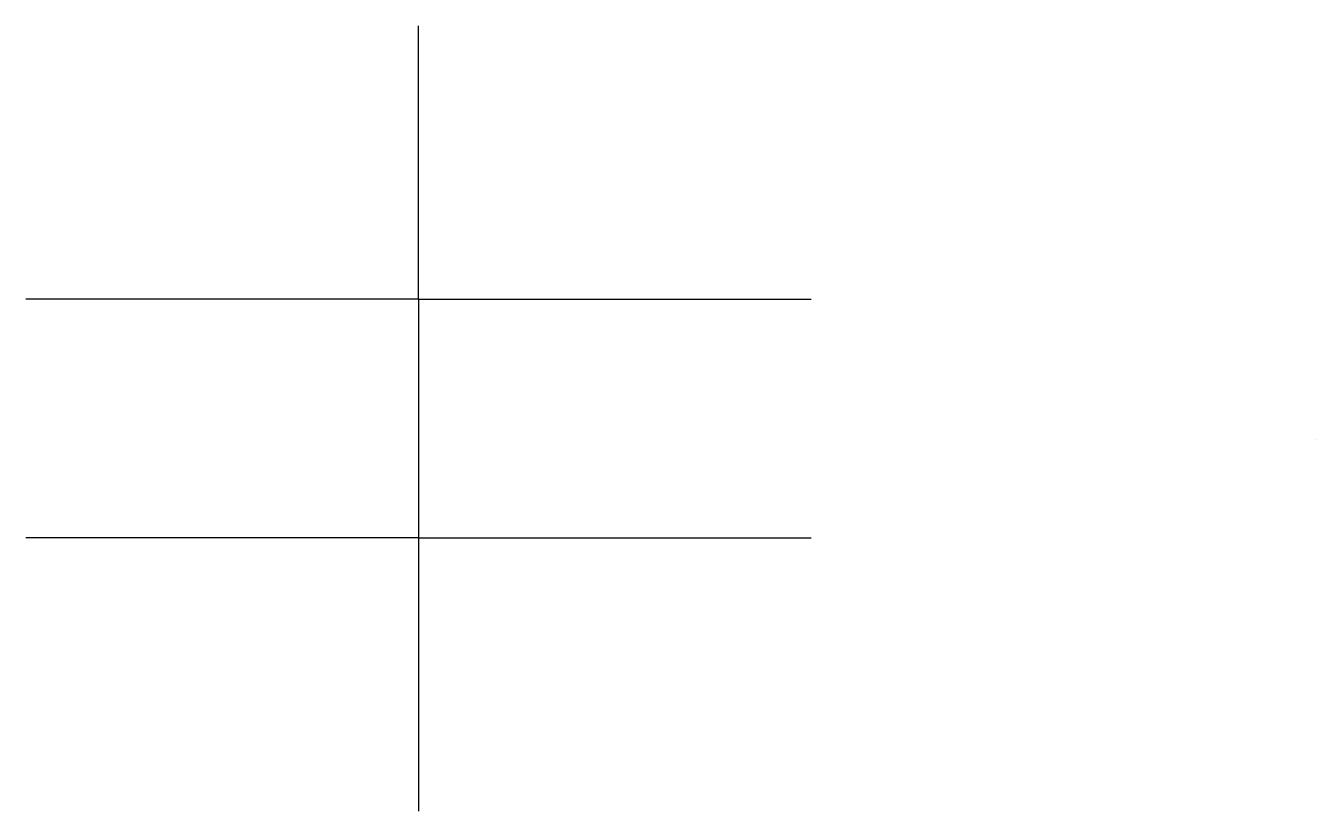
# Model space of a CAD drawing. Extents: x -3.5 to 8, y -4.6 to 2.4.
import ezdxf

# ---------------------------------------------------------------- set-up
doc = ezdxf.new("R2010")
doc.units = 0
doc.header["$LTSCALE"] = 0.375
doc.header["$MEASUREMENT"] = 0
doc.layers.add('A-FURN-P-WKSF-BRK', color=1, linetype='Continuous')
doc.layers.add('A-FURN-P-WKSF-BRK-T', color=7, linetype='Continuous')
doc.styles.add('Notes', font='architxt.shx')

msp = doc.modelspace()

# ---------------------------------------------------------------- linework, layer by layer
at = {"layer": 'A-FURN-P-WKSF-BRK'}
for p, q in [((0, 0), (0, 2.4375)), ((0, 0), (-3.5, 0)), ((0, 0), (0, -4.5625)), ((0, 0), (3.5, 0)), ((0, -2.125), (-3.5, -2.125)), ((0, -2.125), (3.5, -2.125))]:
    msp.add_line(p, q, dxfattribs=at)
msp.add_point((0, 0), dxfattribs=at)

# ---------------------------------------------------------------- texts
at = {"layer": 'A-FURN-P-WKSF-BRK-T', "style": 'Notes', "flags": 1}
for tag, p, s in [('CAPPN', (0, 0), '99365'), ('CAPMG', (0, 0), 'STC'), ('CAPMC', (0, 0), 'SC9'), ('CAPQT', (0, 0), '1'), ('CAPDH', (0, 0), '0.000000'), ('CAPGC', (0, 0), ''), ('CAPTG', (8, -1.25), 'BRK')]:
    msp.add_attdef(tag, p, s, height=0.001, dxfattribs=at)

doc.saveas('drawing.dxf')
